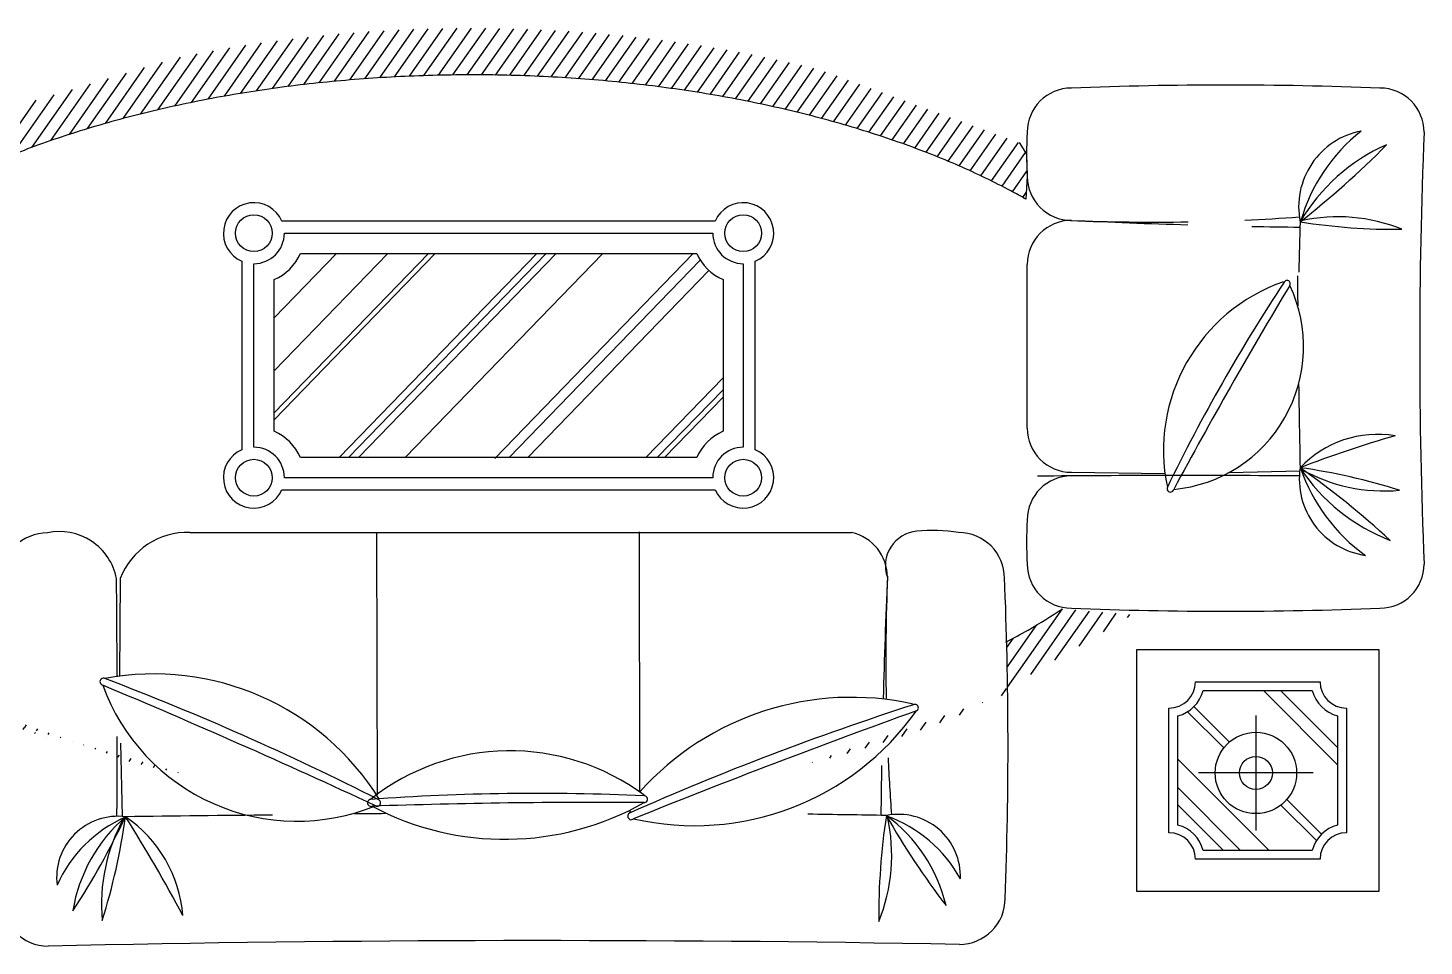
# Model space of a CAD drawing. Header units: inches. Extents: x 5.4 to 47.9, y 11.7 to 36.5.
# Drawn here: x 37.186 to 40.176, y 24.717 to 26.683 of the extents above; entities that cross this region are included whole.
import ezdxf

# ---------------------------------------------------------------- set-up
doc = ezdxf.new("R2010")
doc.units = ezdxf.units.IN
doc.header["$MEASUREMENT"] = 0
doc.layers.add('02', color=2, linetype='Continuous')
doc.layers.add('8', color=8, linetype='Continuous')
pattern_1 = [(55, (-470.7128322437175, 143.2332683716648), (-0.02047880110722479, 0.01433941090877615), [])]

msp = doc.modelspace()

# ---------------------------------------------------------------- hatches: boundary and pattern name
at = {"layer": '8'}
h = msp.add_hatch(dxfattribs=at)
h.set_pattern_fill('ANSI31', color=256, scale=0.2, angle=10, style=0)
h.set_pattern_definition(pattern_1)
edge = h.paths.add_edge_path()
edge.add_ellipse((38.13798615725236, 25.85407035409095), major_axis=(1.649567107870534, 0), ratio=0.5024620414854678, start_angle=404.7656961126912, end_angle=489.4633107039371)
edge.add_line((37.08954772811839, 26.49396488861909), (37.09029850217038, 26.48919923655719))
edge.add_arc((37.00044092785092, 26.46016662695708), 0.09443132999999947, 6.900791049702093e-11, 17.905429580406008, ccw=False)
edge.add_line((37.09487225783514, 26.46016662695708), (37.10066857659248, 26.39008511094814))
edge.add_spline(control_points=[(37.10066857647607, 26.39008511094814), (37.11578282613763, 26.39663203192847), (37.13117397173764, 26.40304508019269), (37.18729129007542, 26.42552614341345), (37.22951980114439, 26.44079216969637), (37.31704878194714, 26.46922585290828), (37.36234903142312, 26.48239362450638), (37.45553044478865, 26.50645739320113), (37.50341142986426, 26.51735346765578), (37.60124053426543, 26.53673578068062), (37.65118849200653, 26.54522206772323), (37.75262004456008, 26.55968023597758), (37.80410348314317, 26.56565214560921), (37.90806150825219, 26.57500936029625), (37.96053593948008, 26.5783946804129), (38.06592312052371, 26.58253826066882), (38.11883571480857, 26.58329652668705), (38.2245427134213, 26.58217698723981), (38.27733696198547, 26.58029918024637), (38.38225175293618, 26.57392986707943), (38.43437214025752, 26.56943835150539), (38.53738935587452, 26.55789553743468), (38.58828602910498, 26.55084421887092), (38.6883162843761, 26.53426768793522), (38.73744970902325, 26.52474243959093), (38.83342893205108, 26.50333672853391), (38.88027456395784, 26.4914562062311), (38.9711734919575, 26.46549281816785), (39.01522659619795, 26.45140986001731), (39.10006089222142, 26.42123090651673), (39.14084183371151, 26.40513477971924), (39.2186838436638, 26.37115857172263), (39.25574454215811, 26.35327833000135), (39.30171429847823, 26.32879995096097), (39.312484177458, 26.32288298202709), (39.32304571236008, 26.31689670844732)], knot_values=[7.008487358449023, 7.008487358449023, 7.008487358449023, 7.008487358449023, 7.046857442775362, 7.046857442775362, 7.146023406982051, 7.146023406982051, 7.245189371188737, 7.245189371188737, 7.344355335395425, 7.344355335395425, 7.443521299602113, 7.443521299602113, 7.542687263808799, 7.542687263808799, 7.641853228015486, 7.641853228015486, 7.741019192222173, 7.741019192222173, 7.84018515642886, 7.84018515642886, 7.939351120635548, 7.939351120635548, 8.038517084842235, 8.038517084842235, 8.137683049048924, 8.137683049048924, 8.236849013255608, 8.236849013255608, 8.336014977462296, 8.336014977462296, 8.435180941668982, 8.435180941668982, 8.534346905875672, 8.534346905875672, 8.565438442917522, 8.565438442917522, 8.565438442917522, 8.565438442917522], degree=3, periodic=0)
edge.add_line((39.32304571236008, 26.31689670844732), (39.32622786278361, 26.36573529695831))
edge.add_arc((40.04992868697727, 26.41295096195042), 0.7252394101921129, 180.0000000000045, 183.7327990936074, ccw=False)
edge.add_line((39.32468927691215, 26.41295096195042), (39.3091664073755, 26.43775057098334))
h = msp.add_hatch(dxfattribs=at)
h.set_pattern_fill('ANSI31', color=256, scale=0.2, angle=10, style=0)
h.set_pattern_definition(pattern_1)
edge = h.paths.add_edge_path()
edge.add_spline(control_points=[(37.1234198682242, 25.30838912735432), (37.10848838898809, 25.31461123641727), (37.09381180738555, 25.32096276551399), (37.04884583356315, 25.34116645782867), (37.0194883473915, 25.35544897628803), (36.96337443909133, 25.38498176978989), (36.93661820043334, 25.4002320886191), (36.90094592275554, 25.42224918759691), (36.89086781458454, 25.42867819685286), (36.88102483812244, 25.43516802355386)], knot_values=[3.792780639305735, 3.792780639305735, 3.792780639305735, 3.792780639305735, 3.830015483207709, 3.830015483207709, 3.908970221828601, 3.908970221828601, 3.987924960449493, 3.987924960449493, 4.020012308695482, 4.020012308695482, 4.020012308695482, 4.020012308695482], degree=3, periodic=0)
edge.add_line((36.88102483812244, 25.43516802355386), (36.72514495735513, 25.42625368594397))
edge.add_ellipse((38.13798615725236, 25.85407035409095), major_axis=(1.649567107870534, 0), ratio=0.5024620414854678, start_angle=211.0750311973763, end_angle=217.0970622276717)
edge.add_line((36.82226692505637, 25.35413841239439), (36.98291172557501, 25.35261333567702))
edge.add_line((36.98291172569142, 25.35261333567702), (36.98449034190261, 25.26156574973517))
edge.add_ellipse((38.13798615725236, 25.85407035409095), major_axis=(1.649567107870534, 0), ratio=0.5024620414854678, start_angle=225.63138777038, end_angle=231.6867637516664)
edge.add_line((37.11532001958685, 25.20373118629302), (37.12341986834062, 25.30838912735432))
h = msp.add_hatch(dxfattribs=at)
h.set_pattern_fill('ANSI31', color=256, scale=0.2, angle=10, style=0)
h.set_pattern_definition(pattern_1)
edge = h.paths.add_edge_path()
edge.add_ellipse((38.13798615725236, 25.85407035409095), major_axis=(1.649567107870534, 0), ratio=0.5024620414854678, start_angle=314.0208898646455, end_angle=328.9828623428485)
edge.add_line((39.55168695950405, 25.42697120958271), (39.40150073838876, 25.43952086164588))
edge.add_spline(control_points=[(39.40150073838876, 25.43952086166043), (39.37828357603857, 25.42398408017268), (39.35372234128872, 25.40878599599616), (39.31306845804201, 25.38552080894967), (39.29782635432193, 25.37717456709449), (39.28218338817814, 25.3689781472183)], knot_values=[5.518747177179081, 5.518747177179081, 5.518747177179081, 5.518747177179081, 5.595249723151811, 5.595249723151811, 5.63915643516345, 5.63915643516345, 5.63915643516345, 5.63915643516345], degree=3, periodic=0)
edge.add_arc((30.54568677737834, 25.14644456686598), 8.73933030738293, 0.7317748959891901, 1.459106448344187, ccw=False)

# ---------------------------------------------------------------- linework, layer by layer
at = {"layer": '02'}
for p, q in [((38.65795454934695, 26.26978936376488), (37.7297225775429, 26.26978936376488)), ((37.73509015182489, 26.24386936376483), (38.65258697529779, 26.24386936376483)), ((37.71302256353655, 25.84431938352443), (38.05817038814993, 26.20066936376476)), ((37.71302256353655, 25.85942801470607), (38.04353670931877, 26.20066936376476)), ((37.71302256353655, 25.94899146513287), (37.95678875984149, 26.20066936376476)), ((37.71302256353655, 26.06235432644987), (37.84698955358462, 26.20066936376476)), ((37.76931616982901, 26.20066936376476), (38.61836095706084, 26.20066936376476)), ((37.85261031582476, 25.76348536376988), (38.27605107629196, 26.20066936376476)), ((37.87226503125848, 25.76348536376988), (38.29570579172568, 26.20066936376476)), ((37.89413663691366, 25.76348536376988), (38.31757739738086, 26.20066936376476)), ((37.99389890737356, 25.76348536376988), (38.41733966784076, 26.20066936376476)), ((38.18563056357661, 25.76175736376696), (38.61074500291133, 26.20066936376476)), ((37.64390256342003, 26.18396934974387), (37.64390256342003, 25.78018537779078)), ((37.66982256358014, 25.78555295205821), (37.66982256358014, 26.17860177547643)), ((38.21649011846156, 25.76348536376988), (38.62595985217476, 26.18624489191076)), ((38.71785456354255, 26.17860177547643), (38.71785456354255, 25.78555295205821)), ((38.74377456346983, 25.78018537779078), (38.74377456346983, 26.18396934974387)), ((39.32622786278361, 25.82635335008469), (39.32622786278361, 26.17687263696077)), ((37.71302256353655, 25.81977897013509), (37.71302256353655, 26.14437575739955)), ((38.25652774695763, 25.76348536376988), (38.64445781724052, 26.16400613478415)), ((38.6746545633533, 26.14437575739955), (38.6746545633533, 25.81977897013509)), ((38.50920260457778, 25.76348536376988), (38.6746545633533, 25.9343072496247)), ((38.53390551723996, 25.76348536376988), (38.6746545633533, 25.90880257636106)), ((38.54924023284102, 25.76348536376988), (38.6746545633533, 25.89297015558784)), ((38.61836095706084, 25.76348536376988), (37.76931616982901, 25.76348536376988)), ((38.65258697529779, 25.72028536376981), (37.73509015182489, 25.72028536376981)), ((39.42065919276783, 25.73192202008592), (39.62120598827013, 25.7295037538113)), ((39.75893794714929, 25.73177856740746), (39.90971002744035, 25.73484340274969)), ((37.7297225775429, 25.69436536376977), (38.65795454934695, 25.69436536376977)), ((37.53296487072939, 25.60286475259433), (38.94984231067346, 25.60286475259433)), ((37.93452525224993, 25.04091496248818), (37.93350310220839, 25.60349210240908)), ((38.49646594834039, 25.04790740030673), (38.49545435647005, 25.60467347227474)), ((39.18520821670526, 25.60329303070991), (39.18520821670526, 25.60329303070991)), ((37.38378454202311, 25.50434767367348), (37.38167489173347, 25.29552724378097)), ((39.56066441063294, 24.83421333567619), (39.56066441063294, 25.35261333567702)), ((39.56066441063294, 25.35261333567702), (40.07906441057557, 25.35261333567702)), ((40.07906441057557, 25.35261333567702), (40.07906441057557, 24.83421333567619)), ((39.68637737182425, 25.28349333567691), (39.95335144915143, 25.28349333567691)), ((39.70295681867273, 25.26448533567397), (39.93677200253578, 25.26448533567397)), ((39.99093641054341, 25.10562341335551), (39.8320744882104, 25.26448533567397)), ((39.99093641054341, 25.14227982889658), (39.86873090376602, 25.26448533567397)), ((39.62978441051663, 24.95992629704212), (39.62978441051663, 25.22690037429654)), ((39.6487924106651, 24.97650574370143), (39.6487924106651, 25.21032092765178)), ((39.74713060811618, 25.14170952766814), (39.6696084096794, 25.21923172619224)), ((39.75906195857087, 25.15421578768089), (39.6832423630868, 25.23003538322316)), ((39.81586897016959, 25.21107367574384), (39.81586897016959, 24.96507755535801)), ((39.99093641054341, 25.21032092765178), (39.99093641054341, 24.97650574370143)), ((40.00994441045904, 25.22690037429654), (40.00994441045904, 24.95992629704212)), ((37.38432392703825, 25.15212111371308), (37.38782210757481, 24.99513881577674)), ((39.84431074832091, 24.92234133567924), (39.6487924106651, 25.11785967352423)), ((39.9388670303625, 25.08807561555092), (39.69287090997668, 25.08807561555092)), ((39.78321672247247, 24.92234133567924), (39.6487924106651, 25.05676564763214)), ((39.9564864581217, 24.95679128813005), (39.88200914247417, 25.03126860383579)), ((39.74656030691685, 24.92234133567924), (39.6487924106651, 25.02010923209106)), ((39.94568280100347, 24.9431573347954), (39.86950288240322, 25.01933725348296)), ((39.93677200253578, 24.92234133567924), (39.70295681867273, 24.92234133567924)), ((39.95335144915143, 24.9033333356763), (39.68637737182425, 24.9033333356763)), ((40.07906441057557, 24.83421333567619), (39.56066441063294, 24.83421333567619)), ((40.07906441057557, 24.83421333567619), (40.07906441057557, 24.83421333567619))]:
    msp.add_line(p, q, dxfattribs=at)
msp.add_lwpolyline([(39.30916640714267, 26.43775057098334), (39.32468927691215, 26.41295096195042), (39.32622786278361, 26.36573529695831), (39.32304571236008, 26.31689670844732)], dxfattribs=at)
for centre, radius in [((37.66982256358014, 26.24386936376483), 0.03934758828695823), ((38.71785456354255, 26.24386936376483), 0.03934758828695823), ((37.66982256358014, 25.72028536376981), 0.03934758828695823), ((38.71785456354255, 25.72028536376981), 0.03934758828695823), ((39.81586897016959, 25.08807561555092), 0.0871869195970999), ((39.81586897016959, 25.08807561555092), 0.03534691959709989)]:
    msp.add_circle(centre, radius, dxfattribs=at)
for centre, radius, start, end in [((39.42065919276783, 26.46016662695708), 0.09443133000000002, 90, 180), ((39.75116884771259, 18.16785506180692), 8.39325282721049, 87.74322212904246, 92.25677787095755), ((40.08167850265735, 26.46016662695708), 0.09443133000000002, 0, 90), ((40.04992868697727, 26.41295096195042), 0.7252394101921962, 176.2672011772759, 183.7327988227241), ((40.07304733705232, 26.30016981150927), 0.1655814053592692, 101.069341862927, 191.1736008650447), ((40.27691271265493, 26.16497902908101), 0.3796765582839026, 128.365585620378, 164.1178346052296), ((51.50680814792858, 25.99772298874247), 11.34013132317998, 177.6628652715271, 182.3371347284728), ((38.69479534325646, 27.81986707119883), 1.971351290049834, 308.0783398787181, 315.2935400954433), ((40.25826977675305, 26.06419461441489), 0.4030410153907393, 113.7611646667825, 149.6107152228601), ((39.42065919276783, 26.36573529695831), 0.09443133000000002, 180, 270), ((37.66982256358014, 26.24386936376483), 0.06526758828705996, 23.39915308141784, 246.6008468763339), ((38.71785456354255, 26.24386936376483), 0.06526758828699063, 293.3991531236661, 156.6008469185822), ((39.42065919276783, 26.17687263696077), 0.09443133000000002, 90, 180), ((39.59830098242955, 30.67536229805934), 4.407750796990892, 267.662340375108, 270.9431956741964), ((40.10765449788877, 41.1749054582158), 14.91942693134182, 267.3607661257973, 268.3196626659559), ((39.59830098242955, 30.67536229805934), 4.407750796990892, 272.520847787052, 274.0405394996249), ((40.10765449788877, 41.1749054582158), 14.91942693134182, 268.8470117318278, 269.2422071053794), ((53.63218761368179, 25.84992556908198), 13.72799573340732, 178.2537058427106, 178.7034732504471), ((40.11618061356702, 27.58179459988402), 1.329649628794251, 261.1041316883284, 270.5297841018149), ((39.99184955067457, 25.91681114020846), 0.3621511022424895, 67.83587772614578, 102.5426483346077), ((37.66982256358014, 26.24386936376483), 0.06526758828695824, 270, 0), ((38.71785456354255, 26.24386936376483), 0.06526758828695824, 180, 270), ((37.66982256358014, 26.24386936376483), 0.1084675882868679, 293.4704259019136, 336.5295741625793), ((38.71785456354255, 26.24386936376483), 0.1084675882869585, 203.4704258374207, 246.5295740980864), ((40.00040765774892, 25.7786342984016), 0.3823711764733237, 109.0970744044648, 191.8999891692621), ((43.11498761891843, 24.00403250453907), 3.879028867597839, 146.6019368346977, 154.0751838204225), ((39.88261020130003, 26.13579539711442), 0.007006672222297526, 328.855420417913, 150.4243183370138), ((70.7581640197196, 26.36874202842388), 30.85397167615766, 180.4015003482573, 180.5211484518582), ((39.61127696156026, 26.00079265457841), 0.3068751305667288, 275.3367048315733, 25.34820970134108), ((49.02151699543455, 20.64252438307246), 10.65580928984162, 148.9905924501525, 151.694321657325), ((70.7581640197196, 26.36874202842388), 30.85397167615766, 180.8325002862718, 181.1645432225395), ((37.66982256358014, 25.72028536376981), 0.1084675882871187, 23.47042583742072, 66.5295740980863), ((38.71785456354255, 25.72028536376981), 0.108467588287028, 113.4704259019137, 156.5295741625793), ((39.42065919276783, 25.82635335008469), 0.09443133000000002, 180, 270), ((40.07647042993912, 25.58480113216298), 0.2283351040448391, 80.52545619217085, 136.6010775669273), ((40.76809827161478, 23.52530373212155), 2.376490222809158, 105.9747266414791, 111.1518065671451), ((37.66982256358014, 25.72028536376981), 0.06526758828683037, 113.3991531236661, 336.6008469185821), ((37.66982256358014, 25.72028536376981), 0.06526758828695824, 0, 90), ((38.71785456354255, 25.72028536376981), 0.06526758828695824, 90, 180), ((38.71785456354255, 25.72028536376981), 0.06526758828705996, 203.3991530814178, 66.6008468763339), ((39.42065919276783, 25.62971068052663), 0.09443133000000002, 90, 180), ((39.65673751772837, -7.823452656785076), 33.54842531233825, 89.56926967297952, 90.52733163271319), ((40.07440129520828, 25.71769732080954), 0.1655814053592692, 171.6709192042869, 261.775178334545), ((39.72426432271013, 24.42515080813407), 1.329649628794251, 72.51998570324565, 81.94563849420068), ((40.24768505005622, 25.96257358773234), 0.4030410153907393, 213.233804646881, 249.0833547457918), ((38.77326373399691, 24.13147559406731), 1.971351290049834, 47.55097968188208, 54.76618004950313), ((40.2713065272429, 25.86283852311114), 0.3796765582839026, 198.7266854519831, 234.4789343655658), ((40.0907451707636, 26.05405225460506), 0.3621511022424895, 240.5071216994466, 275.2138923578869), ((39.63279903929205, 25.69680836723798), 0.007191285954273638, 154.4458776325534, 347.4660603286358), ((40.04992868697727, 25.58249501553452), 0.7252394101921962, 176.2672011772759, 183.7327988227241), ((37.22768855413878, 25.50394729936467), 0.09832500000000001, 90.1120378521506, 180.1120378521539), ((37.25322991043785, 25.48013123367652), 0.1248223272071714, 11.1793256823844, 101.8975310025881), ((37.52688558509098, 25.44986302946724), 0.1531224509853764, 87.72463801911385, 159.1560454068388), ((38.92848110611075, 25.50688816918207), 0.09832500000000001, 0.1120378521538646, 77.4523778801245), ((39.0959806120255, 25.53226279471507), 0.07361582359185029, 95.00868001670737, 200.0035320764308), ((39.124247023533, 25.28174258775632), 0.3257079324094672, 80.27299830324627, 96.11459752022985), ((39.17927664697626, 25.50444312846027), 0.09832500000000001, 0.1120378521538646, 90.1120378521506), ((54.54629401064003, 24.82210422292498), 15.53459697140964, 177.4728035336771, 178.4317004626378), ((43.6128089126897, 25.33108121101192), 4.589494790702722, 177.7743778106321, 181.0552330082887), ((30.54568677737834, 25.14644456686598), 8.739330307382852, 357.8552599915392, 2.368815264609947), ((39.42065919276783, 25.53527935052786), 0.09443133000000002, 180, 270), ((40.08167850265735, 25.53527935052786), 0.09443133000000002, 270, 0), ((2.44537461751597, 25.19021522297205), 34.93172148306774, 0.1716662893970295, 0.5152276571628577), ((39.75116884771259, 33.82759091567802), 8.39325282721049, 267.7432221290425, 272.2567778709575), ((37.45615575804831, 24.73272768583935), 0.5673612715698914, 31.8098296954319, 100.7073664217682), ((37.3476550513179, 25.2833896323116), 0.007487802951153754, 64.55791479841587, 257.5780981829051), ((37.76181654834645, 25.42688404355228), 0.4422773353708682, 199.9364821796276, 292.3805007588391), ((30.9650845166062, 10.04681647495979), 16.51202677615803, 65.050345934335, 67.26663709935912), ((35.22099148149127, 19.68443104273844), 5.996706547579397, 63.06296672239829, 69.19582917962298), ((39.62978441051663, 25.28349333567691), 0.05659296137251658, 270, 0), ((40.00994441045904, 25.28349333567691), 0.05659296137251658, 180, 270), ((38.94978827650183, 24.64051213387372), 0.6094850583862839, 77.48177052834085, 138.0543510026331), ((39.62978441051663, 25.28349333567691), 0.07560096137246211, 284.5618745295086, 345.4381255131697), ((40.00994441045904, 25.28349333567691), 0.0756009613725872, 194.5618744868302, 255.4381254704914), ((40.97851100813122, 19.35516106597585), 6.177197276531246, 107.8745287940289, 113.9171079764474), ((38.613812269573, 25.55688785692998), 0.5817378483739656, 257.0149226223398, 324.7354665557323), ((44.84648544194633, 9.213903094770803), 17.01113626242312, 109.7834265690669, 111.9669622433718), ((39.08575033412771, 25.22764849343891), 0.007295577074457472, 294.6954576083332, 116.2643560580733), ((2.44537461751597, 25.19021522297205), 34.93172148306774, 359.6813073329216, 359.9603487143205), ((38.21853227510573, 24.65474879873888), 0.4807374027880656, 53.35754878598953, 128.4178494829307), ((43.6128089126897, 25.33108121101192), 4.589494790702722, 182.632885563442, 184.1525775386512), ((54.54629401064003, 24.82210422292498), 15.53459697140964, 178.9590492616255, 179.3542449693584), ((37.92058810910666, 25.02395967241116), 0.007487802951160367, 94.91804531355571, 287.938228324008), ((38.27744436629573, 20.04832859811519), 4.995898713759356, 87.38421031822, 94.10349748886514), ((37.933977220836, 25.02417234856491), 0.007295577074439515, 238.967457952001, 60.53635595872743), ((38.50556274449909, 25.03172705515842), 0.007295577074450168, 269.3275885932229, 90.89648636754556), ((38.23939260623874, -7.123931858370479), 32.12616792602838, 90.51353838376333, 90.63318529809958), ((38.20725035404311, 25.55253927327955), 0.6064952769059766, 242.040246025143, 299.4537943155396), ((38.39330502080256, 11.28311980397645), 13.74177000657109, 89.53229773588374, 91.96174225884752), ((38.47796151151405, 24.99547471994972), 0.007487802951156336, 120.2859151587787, 313.306097937454), ((38.84253039343739, 24.85105008250482), 0.3981374182354474, 156.9212493102765, 157.7400271967544), ((38.43440309346178, -7.123778858747965), 32.12616792602838, 88.94726707799337, 89.24727762733414), ((39.05028654744373, 24.86655008604955), 0.1329129003014773, 357.7298764785679, 101.2090240821771), ((37.37860463273236, 24.86397190303048), 0.1313099355180207, 82.85123077715636, 187.0071524501406), ((37.51003391218828, 24.73064453698841), 0.2868427396302934, 113.8226654508055, 155.8602095216519), ((37.6152576889609, 24.73835052810115), 0.3376801559501366, 130.7246877408501, 170.7297246492552), ((35.90961560623245, 25.69444755009114), 1.642092423568436, 326.6936001964035, 334.7608123465185), ((37.72056080161119, 24.80728936864559), 0.3770836133303722, 150.6191597101957, 185.3259302218543), ((36.02375222479449, 25.18556400092872), 1.384474832147284, 342.6320234317068, 352.0576764018836), ((38.60549756970713, -66.89859924778487), 91.90083495501091, 90.55842936618589, 90.75474852615395), ((37.23622980334321, 24.76097782447848), 0.2821574319918802, 4.378683632377047, 55.77031071259186), ((34.89240560976313, 23.40370392396087), 2.965229953475862, 27.70987569216278, 32.43911799515473), ((40.39274528266387, 24.78555031491648), 1.384474832147284, 171.216169517062, 180.6418219190395), ((38.65886003028126, 24.91161766108214), 0.3770836133303722, 337.9479154803042, 12.65468570217826), ((38.82368282547677, 24.72476404226997), 0.3382021206670984, 13.6113723276674, 53.58520921778528), ((40.45496747915158, 25.80851684104507), 1.644706362505059, 209.5678928221302, 217.6286891228672), ((38.92777589748138, 24.72148930362689), 0.2910856149765696, 28.70220988815714, 70.42880233419339), ((39.62978441051663, 24.9033333356763), 0.07560096137237432, 14.56187448683028, 75.4381254704914), ((40.00994441045904, 24.9033333356763), 0.07560096137246211, 104.5618745295086, 165.4381255131698), ((39.62978441051663, 24.9033333356763), 0.05659296137251658, 0, 90), ((40.00994441045904, 24.9033333356763), 0.05659296137251658, 90, 180), ((39.18057015694203, 24.8191912857708), 0.09832500000000001, 270.1120378521506, 0.1120378521538646), ((37.2290344223612, 24.81567361522845), 0.09832500000000001, 180.1120378521539, 270.1120378521506), ((38.29235208306918, -23.7451623289546), 48.47417065653369, 88.94985298013651, 91.25669962003445)]:
    msp.add_arc(centre, radius, start, end, dxfattribs=at)
for points, knots in [([(39.32304571236008, 26.31689670844732), (39.312484177458, 26.32288298202709), (39.30171429847823, 26.32879995096097), (39.25574454215811, 26.35327833000135), (39.2186838436638, 26.37115857172263), (39.14084183371151, 26.40513477971924), (39.10006089222142, 26.42123090651673), (39.01522659619795, 26.45140986001731), (38.9711734919575, 26.46549281816785), (38.88027456395784, 26.4914562062311), (38.83342893205108, 26.50333672853391), (38.73744970902325, 26.52474243959093), (38.6883162843761, 26.53426768793522), (38.58828602910498, 26.55084421887092), (38.53738935587452, 26.55789553743468), (38.43437214025752, 26.56943835150539), (38.38225175293618, 26.57392986707943), (38.27733696198547, 26.58029918024637), (38.2245427134213, 26.58217698723981), (38.11883571480857, 26.58329652668705), (38.06592312052371, 26.58253826066882), (37.96053593948008, 26.5783946804129), (37.90806150825219, 26.57500936029625), (37.80410348314317, 26.56565214560921), (37.75262004456008, 26.55968023597758), (37.65118849200653, 26.54522206772323), (37.60124053426543, 26.53673578068062), (37.50341142986426, 26.51735346765578), (37.45553044478865, 26.50645739320113), (37.36234903142312, 26.48239362450638), (37.31704878194714, 26.46922585290828), (37.22951980114439, 26.44079216969637), (37.18729129007542, 26.42552614341345), (37.13117397173764, 26.40304508019269), (37.11578282613763, 26.39663203192847), (37.10066857647607, 26.39008511094814)], [7.008487358449023, 7.008487358449023, 7.008487358449023, 7.008487358449023, 7.039578895490875, 7.039578895490875, 7.138744859697563, 7.138744859697563, 7.23791082390425, 7.23791082390425, 7.337076788110938, 7.337076788110938, 7.436242752317625, 7.436242752317625, 7.535408716524312, 7.535408716524312, 7.634574680730998, 7.634574680730998, 7.733740644937687, 7.733740644937687, 7.832906609144372, 7.832906609144372, 7.93207257335106, 7.93207257335106, 8.031238537557748, 8.031238537557748, 8.130404501764433, 8.130404501764433, 8.22957046597112, 8.22957046597112, 8.328736430177809, 8.328736430177809, 8.427902394384496, 8.427902394384496, 8.527068358591182, 8.527068358591182, 8.565438442917522, 8.565438442917522, 8.565438442917522, 8.565438442917522]), ([(39.28064041996831, 25.36817084597512), (39.29682446054639, 25.37662634711684), (39.31258146341415, 25.38524211414712), (39.35372234128872, 25.40878599599616), (39.37828357603857, 25.42398408017268), (39.40150073838876, 25.43952086166043)], [5.517304788870366, 5.517304788870366, 5.517304788870366, 5.517304788870366, 5.562653889190721, 5.562653889190721, 5.639156435163452, 5.639156435163452, 5.639156435163452, 5.639156435163452])]:
    msp.add_open_spline(points, degree=3, knots=knots, dxfattribs=at)

doc.saveas('drawing.dxf')
